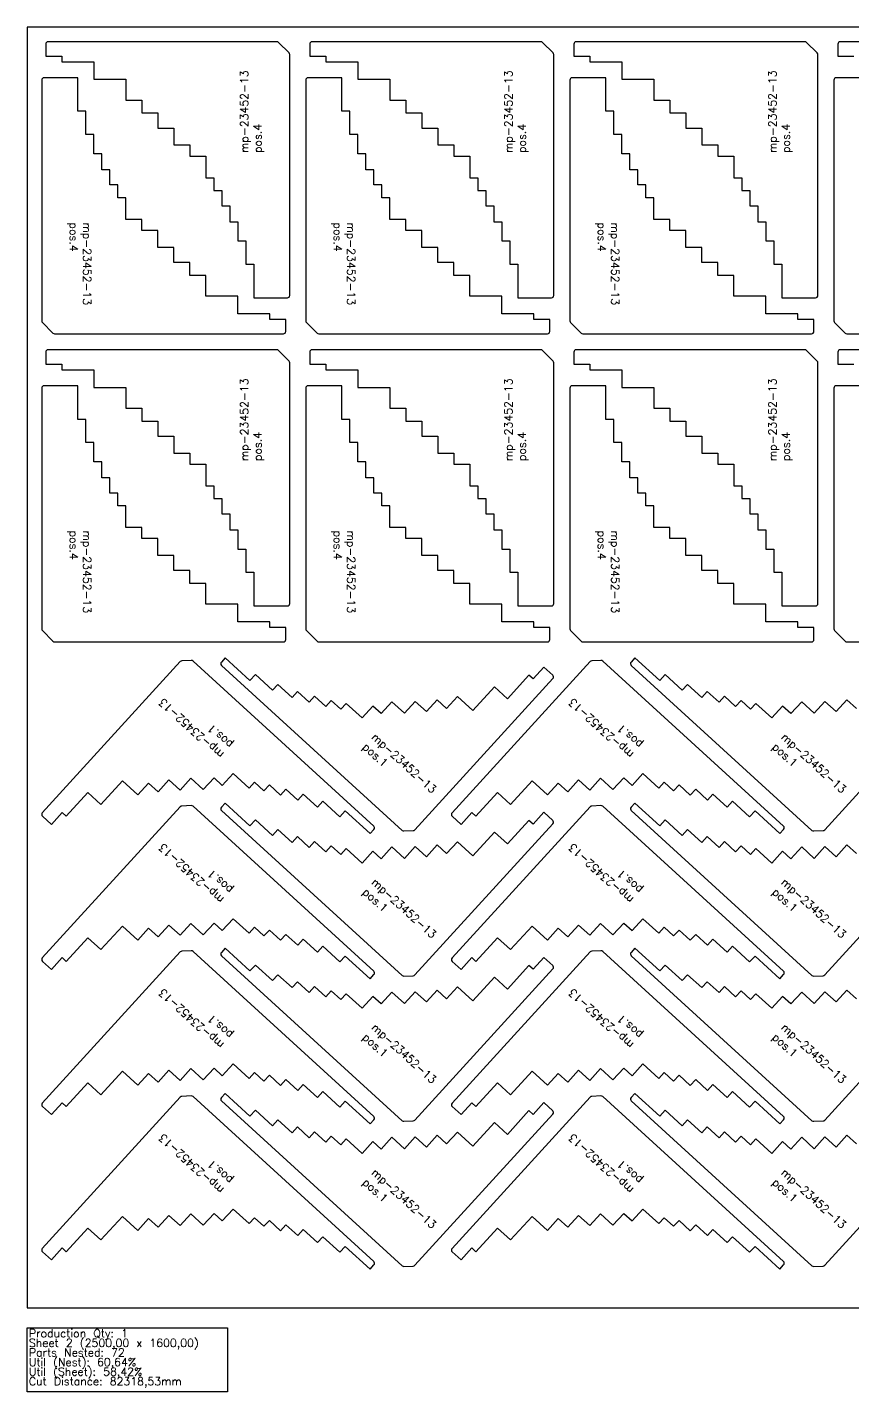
# Model space of a CAD drawing. Header units: millimetres. Extents: x 2625 to 5125, y -105 to 1600.
# Drawn here: x 2625 to 3656, y -105 to 1600 of the extents above; entities that cross this region are included whole.
import ezdxf

# ---------------------------------------------------------------- set-up
doc = ezdxf.new("R2010")
doc.units = ezdxf.units.MM
for name, color, linetype in [('mp-23452-13', 7, 'Continuous'), ('sheet', 24, 'Continuous'), ('Stats', 7, 'Continuous'), ('Texto', 7, 'Continuous')]:
    doc.layers.add(name, color=color, linetype=linetype)
doc.styles.get("Standard").update_dxf_attribs({"font": 'txt.shx'})

msp = doc.modelspace()

# ---------------------------------------------------------------- linework, layer by layer
at = {"layer": 'mp-23452-13', "color": 4}
for points in [[(2908, 1262), (2950, 1262, 0.414214), (2953, 1265), (2953, 1565.8, 0.198912), (2952.1, 1567.9), (2938.9, 1581.1, 0.198912), (2936.8, 1582), (2651, 1582, 0.414214), (2648, 1579), (2648, 1564), (2668, 1564), (2668, 1557), (2708, 1557), (2708, 1535), (2748, 1535), (2748, 1509), (2768, 1509), (2768, 1493), (2788, 1493), (2788, 1474), (2808, 1474), (2808, 1453), (2828, 1453), (2828, 1439), (2848, 1439), (2848, 1412), (2858, 1412), (2858, 1396), (2868, 1396), (2868, 1377), (2878, 1377), (2878, 1357), (2888, 1357), (2888, 1333), (2898, 1333), (2898, 1304), (2908, 1304)], [(3238, 1262), (3280, 1262, 0.414214), (3283, 1265), (3283, 1565.8, 0.198912), (3282.1, 1567.9), (3268.9, 1581.1, 0.198912), (3266.8, 1582), (2981, 1582, 0.414214), (2978, 1579), (2978, 1564), (2998, 1564), (2998, 1557), (3038, 1557), (3038, 1535), (3078, 1535), (3078, 1509), (3098, 1509), (3098, 1493), (3118, 1493), (3118, 1474), (3138, 1474), (3138, 1453), (3158, 1453), (3158, 1439), (3178, 1439), (3178, 1412), (3188, 1412), (3188, 1396), (3198, 1396), (3198, 1377), (3208, 1377), (3208, 1357), (3218, 1357), (3218, 1333), (3228, 1333), (3228, 1304), (3238, 1304)], [(3568, 1262), (3610, 1262, 0.414214), (3613, 1265), (3613, 1565.8, 0.198912), (3612.1, 1567.9), (3598.9, 1581.1, 0.198912), (3596.8, 1582), (3311, 1582, 0.414214), (3308, 1579), (3308, 1564), (3328, 1564), (3328, 1557), (3368, 1557), (3368, 1535), (3408, 1535), (3408, 1509), (3428, 1509), (3428, 1493), (3448, 1493), (3448, 1474), (3468, 1474), (3468, 1453), (3488, 1453), (3488, 1439), (3508, 1439), (3508, 1412), (3518, 1412), (3518, 1396), (3528, 1396), (3528, 1377), (3538, 1377), (3538, 1357), (3548, 1357), (3548, 1333), (3558, 1333), (3558, 1304), (3568, 1304)], [(2688, 1537), (2646, 1537, 0.414214), (2643, 1534), (2643, 1233.2, 0.198912), (2643.9, 1231.1), (2657.1, 1217.9, 0.198912), (2659.2, 1217), (2945, 1217, 0.414214), (2948, 1220), (2948, 1235), (2928, 1235), (2928, 1242), (2888, 1242), (2888, 1264), (2848, 1264), (2848, 1290), (2828, 1290), (2828, 1306), (2808, 1306), (2808, 1325), (2788, 1325), (2788, 1346), (2768, 1346), (2768, 1360), (2748, 1360), (2748, 1387), (2738, 1387), (2738, 1403), (2728, 1403), (2728, 1422), (2718, 1422), (2718, 1442), (2708, 1442), (2708, 1466), (2698, 1466), (2698, 1495), (2688, 1495)], [(3018, 1537), (2976, 1537, 0.414214), (2973, 1534), (2973, 1233.2, 0.198912), (2973.9, 1231.1), (2987.1, 1217.9, 0.198912), (2989.2, 1217), (3275, 1217, 0.414214), (3278, 1220), (3278, 1235), (3258, 1235), (3258, 1242), (3218, 1242), (3218, 1264), (3178, 1264), (3178, 1290), (3158, 1290), (3158, 1306), (3138, 1306), (3138, 1325), (3118, 1325), (3118, 1346), (3098, 1346), (3098, 1360), (3078, 1360), (3078, 1387), (3068, 1387), (3068, 1403), (3058, 1403), (3058, 1422), (3048, 1422), (3048, 1442), (3038, 1442), (3038, 1466), (3028, 1466), (3028, 1495), (3018, 1495)], [(3348, 1537), (3306, 1537, 0.414214), (3303, 1534), (3303, 1233.2, 0.198912), (3303.9, 1231.1), (3317.1, 1217.9, 0.198912), (3319.2, 1217), (3605, 1217, 0.414214), (3608, 1220), (3608, 1235), (3588, 1235), (3588, 1242), (3548, 1242), (3548, 1264), (3508, 1264), (3508, 1290), (3488, 1290), (3488, 1306), (3468, 1306), (3468, 1325), (3448, 1325), (3448, 1346), (3428, 1346), (3428, 1360), (3408, 1360), (3408, 1387), (3398, 1387), (3398, 1403), (3388, 1403), (3388, 1422), (3378, 1422), (3378, 1442), (3368, 1442), (3368, 1466), (3358, 1466), (3358, 1495), (3348, 1495)], [(2908, 877), (2950, 877, 0.414214), (2953, 880), (2953, 1180.8, 0.198912), (2952.1, 1182.9), (2938.9, 1196.1, 0.198912), (2936.8, 1197), (2651, 1197, 0.414214), (2648, 1194), (2648, 1179), (2668, 1179), (2668, 1172), (2708, 1172), (2708, 1150), (2748, 1150), (2748, 1124), (2768, 1124), (2768, 1108), (2788, 1108), (2788, 1089), (2808, 1089), (2808, 1068), (2828, 1068), (2828, 1054), (2848, 1054), (2848, 1027), (2858, 1027), (2858, 1011), (2868, 1011), (2868, 992), (2878, 992), (2878, 972), (2888, 972), (2888, 948), (2898, 948), (2898, 919), (2908, 919)], [(3238, 877), (3280, 877, 0.414214), (3283, 880), (3283, 1180.8, 0.198912), (3282.1, 1182.9), (3268.9, 1196.1, 0.198912), (3266.8, 1197), (2981, 1197, 0.414214), (2978, 1194), (2978, 1179), (2998, 1179), (2998, 1172), (3038, 1172), (3038, 1150), (3078, 1150), (3078, 1124), (3098, 1124), (3098, 1108), (3118, 1108), (3118, 1089), (3138, 1089), (3138, 1068), (3158, 1068), (3158, 1054), (3178, 1054), (3178, 1027), (3188, 1027), (3188, 1011), (3198, 1011), (3198, 992), (3208, 992), (3208, 972), (3218, 972), (3218, 948), (3228, 948), (3228, 919), (3238, 919)], [(3568, 877), (3610, 877, 0.414214), (3613, 880), (3613, 1180.8, 0.198912), (3612.1, 1182.9), (3598.9, 1196.1, 0.198912), (3596.8, 1197), (3311, 1197, 0.414214), (3308, 1194), (3308, 1179), (3328, 1179), (3328, 1172), (3368, 1172), (3368, 1150), (3408, 1150), (3408, 1124), (3428, 1124), (3428, 1108), (3448, 1108), (3448, 1089), (3468, 1089), (3468, 1068), (3488, 1068), (3488, 1054), (3508, 1054), (3508, 1027), (3518, 1027), (3518, 1011), (3528, 1011), (3528, 992), (3538, 992), (3538, 972), (3548, 972), (3548, 948), (3558, 948), (3558, 919), (3568, 919)], [(2688, 1152), (2646, 1152, 0.414214), (2643, 1149), (2643, 848.2, 0.198912), (2643.9, 846.1), (2657.1, 832.9, 0.198912), (2659.2, 832), (2945, 832, 0.414214), (2948, 835), (2948, 850), (2928, 850), (2928, 857), (2888, 857), (2888, 879), (2848, 879), (2848, 905), (2828, 905), (2828, 921), (2808, 921), (2808, 940), (2788, 940), (2788, 961), (2768, 961), (2768, 975), (2748, 975), (2748, 1002), (2738, 1002), (2738, 1018), (2728, 1018), (2728, 1037), (2718, 1037), (2718, 1057), (2708, 1057), (2708, 1081), (2698, 1081), (2698, 1110), (2688, 1110)], [(3018, 1152), (2976, 1152, 0.414214), (2973, 1149), (2973, 848.2, 0.198912), (2973.9, 846.1), (2987.1, 832.9, 0.198912), (2989.2, 832), (3275, 832, 0.414214), (3278, 835), (3278, 850), (3258, 850), (3258, 857), (3218, 857), (3218, 879), (3178, 879), (3178, 905), (3158, 905), (3158, 921), (3138, 921), (3138, 940), (3118, 940), (3118, 961), (3098, 961), (3098, 975), (3078, 975), (3078, 1002), (3068, 1002), (3068, 1018), (3058, 1018), (3058, 1037), (3048, 1037), (3048, 1057), (3038, 1057), (3038, 1081), (3028, 1081), (3028, 1110), (3018, 1110)], [(3348, 1152), (3306, 1152, 0.414214), (3303, 1149), (3303, 848.2, 0.198912), (3303.9, 846.1), (3317.1, 832.9, 0.198912), (3319.2, 832), (3605, 832, 0.414214), (3608, 835), (3608, 850), (3588, 850), (3588, 857), (3548, 857), (3548, 879), (3508, 879), (3508, 905), (3488, 905), (3488, 921), (3468, 921), (3468, 940), (3448, 940), (3448, 961), (3428, 961), (3428, 975), (3408, 975), (3408, 1002), (3398, 1002), (3398, 1018), (3388, 1018), (3388, 1037), (3378, 1037), (3378, 1057), (3368, 1057), (3368, 1081), (3358, 1081), (3358, 1110), (3348, 1110)], [(3053.4, 592.5), (3058.1, 597.7, 0.414214), (3057.9, 601.9), (2832.1, 808, 0.198912), (2829.9, 808.8), (2818.3, 808.3, 0.198912), (2816.2, 807.3), (2643.8, 618.4, 0.414214), (2644, 614.1), (2655.1, 604), (2668.6, 618.8), (2673.7, 614.1), (2700.7, 643.6), (2716.9, 628.8), (2743.9, 658.3), (2763.1, 640.8), (2776.6, 655.6), (2788.4, 644.8), (2801.9, 659.6), (2815.9, 646.8), (2829.4, 661.5), (2844.9, 647.4), (2858.4, 662.2), (2868.7, 652.7), (2882.2, 667.5), (2902.2, 649.3), (2908.9, 656.7), (2920.7, 645.9), (2927.5, 653.3), (2941.5, 640.5), (2948.2, 647.9), (2963, 634.4), (2969.8, 641.8), (2987.5, 625.6), (2994.2, 633), (3015.7, 613.4), (3022.4, 620.8)], [(2872.2, 812), (2867.5, 806.8, 0.414214), (2867.7, 802.6), (3093.6, 596.5, 0.198912), (3095.7, 595.7), (3107.4, 596.2, 0.198912), (3109.4, 597.2), (3281.8, 786.1, 0.414214), (3281.6, 790.4), (3270.6, 800.5), (3257.1, 785.7), (3251.9, 790.4), (3224.9, 760.9), (3208.7, 775.7), (3181.7, 746.2), (3162.5, 763.7), (3149, 748.9), (3137.2, 759.7), (3123.7, 744.9), (3109.7, 757.7), (3096.2, 743), (3080.7, 757.1), (3067.2, 742.3), (3056.9, 751.8), (3043.4, 737), (3023.5, 755.2), (3016.7, 747.8), (3004.9, 758.6), (2998.2, 751.2), (2984.1, 764), (2977.4, 756.6), (2962.6, 770.1), (2955.9, 762.7), (2938.2, 778.9), (2931.4, 771.5), (2910, 791.1), (2903.3, 783.7)], [(3565.4, 592.5), (3570.1, 597.7, 0.414214), (3570, 601.9), (3344.1, 808, 0.198912), (3341.9, 808.8), (3330.3, 808.3, 0.198912), (3328.2, 807.3), (3155.8, 618.4, 0.414214), (3156, 614.1), (3167.1, 604), (3180.6, 618.8), (3185.7, 614.1), (3212.7, 643.6), (3229, 628.8), (3255.9, 658.3), (3275.1, 640.8), (3288.6, 655.6), (3300.4, 644.8), (3313.9, 659.6), (3327.9, 646.8), (3341.4, 661.5), (3356.9, 647.4), (3370.4, 662.2), (3380.8, 652.7), (3394.2, 667.5), (3414.2, 649.3), (3420.9, 656.7), (3432.7, 645.9), (3439.5, 653.3), (3453.5, 640.5), (3460.3, 647.9), (3475, 634.4), (3481.8, 641.8), (3499.5, 625.6), (3506.2, 633), (3527.7, 613.4), (3534.4, 620.8)], [(3053.4, 411.1), (3058.1, 416.3, 0.414214), (3057.9, 420.5), (2832.1, 626.6, 0.198912), (2829.9, 627.4), (2818.3, 626.8, 0.198912), (2816.2, 625.9), (2643.8, 437, 0.414214), (2644, 432.7), (2655.1, 422.6), (2668.6, 437.4), (2673.7, 432.7), (2700.7, 462.2), (2716.9, 447.4), (2743.9, 476.9), (2763.1, 459.4), (2776.6, 474.2), (2788.4, 463.4), (2801.9, 478.2), (2815.9, 465.4), (2829.4, 480.1), (2844.9, 466), (2858.4, 480.7), (2868.7, 471.3), (2882.2, 486.1), (2902.2, 467.9), (2908.9, 475.3), (2920.7, 464.5), (2927.5, 471.9), (2941.5, 459.1), (2948.2, 466.4), (2963, 453), (2969.8, 460.3), (2987.5, 444.2), (2994.2, 451.6), (3015.7, 432), (3022.4, 439.4)], [(2872.2, 630.6), (2867.5, 625.4, 0.414214), (2867.7, 621.2), (3093.6, 415.1, 0.198912), (3095.7, 414.3), (3107.4, 414.8, 0.198912), (3109.4, 415.8), (3281.8, 604.7, 0.414214), (3281.6, 609), (3270.6, 619.1), (3257.1, 604.3), (3251.9, 609), (3224.9, 579.5), (3208.7, 594.3), (3181.7, 564.7), (3162.5, 582.3), (3149, 567.5), (3137.2, 578.3), (3123.7, 563.5), (3109.7, 576.3), (3096.2, 561.5), (3080.7, 575.7), (3067.2, 560.9), (3056.9, 570.4), (3043.4, 555.6), (3023.5, 573.8), (3016.7, 566.4), (3004.9, 577.2), (2998.2, 569.8), (2984.1, 582.6), (2977.4, 575.2), (2962.6, 588.7), (2955.9, 581.3), (2938.2, 597.5), (2931.4, 590.1), (2910, 609.7), (2903.3, 602.3)], [(3565.4, 411.1), (3570.1, 416.3, 0.414214), (3570, 420.5), (3344.1, 626.6, 0.198912), (3341.9, 627.4), (3330.3, 626.8, 0.198912), (3328.2, 625.9), (3155.8, 437, 0.414214), (3156, 432.7), (3167.1, 422.6), (3180.6, 437.4), (3185.7, 432.7), (3212.7, 462.2), (3229, 447.4), (3255.9, 476.9), (3275.1, 459.4), (3288.6, 474.2), (3300.4, 463.4), (3313.9, 478.2), (3327.9, 465.4), (3341.4, 480.1), (3356.9, 466), (3370.4, 480.7), (3380.8, 471.3), (3394.2, 486.1), (3414.2, 467.9), (3420.9, 475.3), (3432.7, 464.5), (3439.5, 471.9), (3453.5, 459.1), (3460.3, 466.4), (3475, 453), (3481.8, 460.3), (3499.5, 444.2), (3506.2, 451.6), (3527.7, 432), (3534.4, 439.4)], [(3053.4, 229.7), (3058.1, 234.8, 0.414214), (3057.9, 239.1), (2832.1, 445.2, 0.198912), (2829.9, 446), (2818.3, 445.4, 0.198912), (2816.2, 444.5), (2643.8, 255.5, 0.414214), (2644, 251.3), (2655.1, 241.2), (2668.6, 256), (2673.7, 251.3), (2700.7, 280.8), (2716.9, 266), (2743.9, 295.5), (2763.1, 278), (2776.6, 292.8), (2788.4, 282), (2801.9, 296.7), (2815.9, 283.9), (2829.4, 298.7), (2844.9, 284.6), (2858.4, 299.3), (2868.7, 289.9), (2882.2, 304.7), (2902.2, 286.5), (2908.9, 293.9), (2920.7, 283.1), (2927.5, 290.5), (2941.5, 277.6), (2948.2, 285), (2963, 271.6), (2969.8, 278.9), (2987.5, 262.8), (2994.2, 270.1), (3015.7, 250.6), (3022.4, 258)], [(2872.2, 449.2), (2867.5, 444, 0.414214), (2867.7, 439.8), (3093.6, 233.7, 0.198912), (3095.7, 232.9), (3107.4, 233.4, 0.198912), (3109.4, 234.4), (3281.8, 423.3, 0.414214), (3281.6, 427.5), (3270.6, 437.7), (3257.1, 422.9), (3251.9, 427.6), (3224.9, 398.1), (3208.7, 412.9), (3181.7, 383.3), (3162.5, 400.9), (3149, 386.1), (3137.2, 396.9), (3123.7, 382.1), (3109.7, 394.9), (3096.2, 380.1), (3080.7, 394.3), (3067.2, 379.5), (3056.9, 389), (3043.4, 374.2), (3023.5, 392.4), (3016.7, 385), (3004.9, 395.8), (2998.2, 388.4), (2984.1, 401.2), (2977.4, 393.8), (2962.6, 407.3), (2955.9, 399.9), (2938.2, 416.1), (2931.4, 408.7), (2910, 428.2), (2903.3, 420.9)], [(3565.4, 229.7), (3570.1, 234.8, 0.414214), (3570, 239.1), (3344.1, 445.2, 0.198912), (3341.9, 446), (3330.3, 445.4, 0.198912), (3328.2, 444.5), (3155.8, 255.5, 0.414214), (3156, 251.3), (3167.1, 241.2), (3180.6, 256), (3185.7, 251.3), (3212.7, 280.8), (3229, 266), (3255.9, 295.5), (3275.1, 278), (3288.6, 292.8), (3300.4, 282), (3313.9, 296.7), (3327.9, 283.9), (3341.4, 298.7), (3356.9, 284.6), (3370.4, 299.3), (3380.8, 289.9), (3394.2, 304.7), (3414.2, 286.5), (3420.9, 293.9), (3432.7, 283.1), (3439.5, 290.5), (3453.5, 277.6), (3460.3, 285), (3475, 271.6), (3481.8, 278.9), (3499.5, 262.8), (3506.2, 270.1), (3527.7, 250.6), (3534.4, 258)], [(3053.4, 48.3), (3058.1, 53.4, 0.414214), (3057.9, 57.7), (2832.1, 263.8, 0.198912), (2829.9, 264.6), (2818.3, 264, 0.198912), (2816.2, 263.1), (2643.8, 74.1, 0.414214), (2644, 69.9), (2655.1, 59.8), (2668.6, 74.6), (2673.7, 69.8), (2700.7, 99.4), (2716.9, 84.6), (2743.9, 114.1), (2763.1, 96.6), (2776.6, 111.4), (2788.4, 100.6), (2801.9, 115.3), (2815.9, 102.5), (2829.4, 117.3), (2844.9, 103.1), (2858.4, 117.9), (2868.7, 108.5), (2882.2, 123.3), (2902.2, 105.1), (2908.9, 112.4), (2920.7, 101.7), (2927.5, 109), (2941.5, 96.2), (2948.2, 103.6), (2963, 90.1), (2969.8, 97.5), (2987.5, 81.4), (2994.2, 88.7), (3015.7, 69.2), (3022.4, 76.6)], [(2872.2, 267.8), (2867.5, 262.6, 0.414214), (2867.7, 258.4), (3093.6, 52.3, 0.198912), (3095.7, 51.5), (3107.4, 52, 0.198912), (3109.4, 53), (3281.8, 241.9, 0.414214), (3281.6, 246.1), (3270.6, 256.2), (3257.1, 241.5), (3251.9, 246.2), (3224.9, 216.6), (3208.7, 231.5), (3181.7, 201.9), (3162.5, 219.5), (3149, 204.7), (3137.2, 215.5), (3123.7, 200.7), (3109.7, 213.5), (3096.2, 198.7), (3080.7, 212.9), (3067.2, 198.1), (3056.9, 207.5), (3043.4, 192.8), (3023.5, 211), (3016.7, 203.6), (3004.9, 214.4), (2998.2, 207), (2984.1, 219.8), (2977.4, 212.4), (2962.6, 225.9), (2955.9, 218.5), (2938.2, 234.7), (2931.4, 227.3), (2910, 246.8), (2903.3, 239.5)], [(3565.4, 48.3), (3570.1, 53.4, 0.414214), (3570, 57.7), (3344.1, 263.8, 0.198912), (3341.9, 264.6), (3330.3, 264, 0.198912), (3328.2, 263.1), (3155.8, 74.1, 0.414214), (3156, 69.9), (3167.1, 59.8), (3180.6, 74.6), (3185.7, 69.8), (3212.7, 99.4), (3229, 84.6), (3255.9, 114.1), (3275.1, 96.6), (3288.6, 111.4), (3300.4, 100.6), (3313.9, 115.3), (3327.9, 102.5), (3341.4, 117.3), (3356.9, 103.1), (3370.4, 117.9), (3380.8, 108.5), (3394.2, 123.3), (3414.2, 105.1), (3420.9, 112.4), (3432.7, 101.7), (3439.5, 109), (3453.5, 96.2), (3460.3, 103.6), (3475, 90.1), (3481.8, 97.5), (3499.5, 81.4), (3506.2, 88.7), (3527.7, 69.2), (3534.4, 76.6)]]:
    msp.add_lwpolyline(points, format="xyb", close=True, dxfattribs=at)
for points in [[(3926.8, 1582), (3641, 1582, 0.414214), (3638, 1579), (3638, 1564), (3658, 1564)], [(3678, 1537), (3636, 1537, 0.414214), (3633, 1534), (3633, 1233.2, 0.198912), (3633.9, 1231.1), (3647.1, 1217.9, 0.198912), (3649.2, 1217), (3935, 1217, 0.414214)], [(3926.8, 1197), (3641, 1197, 0.414214), (3638, 1194), (3638, 1179), (3658, 1179)], [(3678, 1152), (3636, 1152, 0.414214), (3633, 1149), (3633, 848.2, 0.198912), (3633.9, 846.1), (3647.1, 832.9, 0.198912), (3649.2, 832), (3935, 832, 0.414214)], [(3661.1, 748.9), (3649.2, 759.7), (3635.8, 744.9), (3621.7, 757.7), (3608.2, 743), (3592.7, 757.1), (3579.3, 742.3), (3568.9, 751.8), (3555.4, 737), (3535.5, 755.2), (3528.7, 747.8), (3516.9, 758.6), (3510.2, 751.2), (3496.2, 764), (3489.4, 756.6), (3474.6, 770.1), (3467.9, 762.7), (3450.2, 778.9), (3443.4, 771.5), (3422, 791.1), (3415.3, 783.7), (3384.2, 812), (3379.5, 806.8, 0.414214), (3379.7, 802.6), (3605.6, 596.5, 0.198912), (3607.7, 595.7), (3619.4, 596.2, 0.198912), (3621.5, 597.2), (3793.9, 786.1, 0.414214)], [(3661.1, 567.5), (3649.2, 578.3), (3635.8, 563.5), (3621.7, 576.3), (3608.2, 561.5), (3592.7, 575.7), (3579.3, 560.9), (3568.9, 570.4), (3555.4, 555.6), (3535.5, 573.8), (3528.7, 566.4), (3516.9, 577.2), (3510.2, 569.8), (3496.2, 582.6), (3489.4, 575.2), (3474.6, 588.7), (3467.9, 581.3), (3450.2, 597.5), (3443.4, 590.1), (3422, 609.7), (3415.3, 602.3), (3384.2, 630.6), (3379.5, 625.4, 0.414214), (3379.7, 621.2), (3605.6, 415.1, 0.198912), (3607.7, 414.3), (3619.4, 414.8, 0.198912), (3621.5, 415.8), (3793.9, 604.7, 0.414214)], [(3661.1, 386.1), (3649.2, 396.9), (3635.8, 382.1), (3621.7, 394.9), (3608.2, 380.1), (3592.7, 394.3), (3579.3, 379.5), (3568.9, 389), (3555.4, 374.2), (3535.5, 392.4), (3528.7, 385), (3516.9, 395.8), (3510.2, 388.4), (3496.2, 401.2), (3489.4, 393.8), (3474.6, 407.3), (3467.9, 399.9), (3450.2, 416.1), (3443.4, 408.7), (3422, 428.2), (3415.3, 420.9), (3384.2, 449.2), (3379.5, 444, 0.414214), (3379.7, 439.8), (3605.6, 233.7, 0.198912), (3607.7, 232.9), (3619.4, 233.4, 0.198912), (3621.5, 234.4), (3793.9, 423.3, 0.414214)], [(3661.1, 204.7), (3649.2, 215.5), (3635.8, 200.7), (3621.7, 213.5), (3608.2, 198.7), (3592.7, 212.9), (3579.3, 198.1), (3568.9, 207.5), (3555.4, 192.8), (3535.5, 211), (3528.7, 203.6), (3516.9, 214.4), (3510.2, 207), (3496.2, 219.8), (3489.4, 212.4), (3474.6, 225.9), (3467.9, 218.5), (3450.2, 234.7), (3443.4, 227.3), (3422, 246.8), (3415.3, 239.5), (3384.2, 267.8), (3379.5, 262.6, 0.414214), (3379.7, 258.4), (3605.6, 52.3, 0.198912), (3607.7, 51.5), (3619.4, 52, 0.198912), (3621.5, 53), (3793.9, 241.9, 0.414214)]]:
    msp.add_lwpolyline(points, format="xyb", dxfattribs=at)
at = {"layer": 'sheet', "color": 7}
msp.add_lwpolyline([(2625, 0), (5125, 0), (5125, 1600), (2625, 1600)], close=True, dxfattribs=at)
at = {"layer": 'Stats', "color": 151}
msp.add_lwpolyline([(2625, -25), (2875, -25), (2875, -105), (2625, -105), (2625, -25)], close=True, dxfattribs=at)

# ---------------------------------------------------------------- texts
at = {"layer": 'Stats', "color": 60}
for s, p in [('Production Qty: 1', (2627, -37)), ('Sheet 2 (2500,00 x 1600,00)', (2627, -49)), ('Parts Nested: 72', (2627, -61)), ('Util (Nest): 60,64%', (2627, -73)), ('Util (Sheet): 58,42%', (2627, -85)), ('Cut Distance: 82318,53mm', (2627, -97))]:
    msp.add_text(s, height=10, dxfattribs=at).set_placement(p)
at = {"layer": 'Texto', "color": 4, "char_height": 10, "width": 60.76, "attachment_point": 1}
for s, insert, rotation in [('mp-23452-13 pos.4', (2891.2, 1442.9), 90), ('mp-23452-13 pos.4', (3221.2, 1442.9), 90), ('mp-23452-13 pos.4', (3551.2, 1442.9), 90), ('mp-23452-13 pos.4', (2704.8, 1356.1), 270), ('mp-23452-13 pos.4', (3034.8, 1356.1), 270), ('mp-23452-13 pos.4', (3364.8, 1356.1), 270), ('mp-23452-13 pos.4', (2891.2, 1057.9), 90), ('mp-23452-13 pos.4', (3221.2, 1057.9), 90), ('mp-23452-13 pos.4', (3551.2, 1057.9), 90), ('mp-23452-13 pos.4', (2704.8, 971.1), 270), ('mp-23452-13 pos.4', (3034.8, 971.1), 270), ('mp-23452-13 pos.4', (3364.8, 971.1), 270), ('mp-23452-13 pos.1', (2864.6, 685.3), 137.6172), ('mp-23452-13 pos.1', (3376.6, 685.3), 137.6172), ('mp-23452-13 pos.1', (3061.1, 719.2), 317.6172), ('mp-23452-13 pos.1', (3573.1, 719.2), 317.6172), ('mp-23452-13 pos.1', (2864.6, 503.9), 137.6172), ('mp-23452-13 pos.1', (3376.6, 503.9), 137.6172), ('mp-23452-13 pos.1', (3061.1, 537.8), 317.6172), ('mp-23452-13 pos.1', (3573.1, 537.8), 317.6172), ('mp-23452-13 pos.1', (2864.6, 322.5), 137.6172), ('mp-23452-13 pos.1', (3376.6, 322.5), 137.6172), ('mp-23452-13 pos.1', (3061.1, 356.4), 317.6172), ('mp-23452-13 pos.1', (3573.1, 356.4), 317.6172), ('mp-23452-13 pos.1', (2864.6, 141.1), 137.6172), ('mp-23452-13 pos.1', (3376.6, 141.1), 137.6172), ('mp-23452-13 pos.1', (3061.1, 175), 317.6172), ('mp-23452-13 pos.1', (3573.1, 175), 317.6172)]:
    msp.add_mtext(s, dxfattribs=dict(at, insert=insert, rotation=rotation))

doc.saveas('drawing.dxf')
